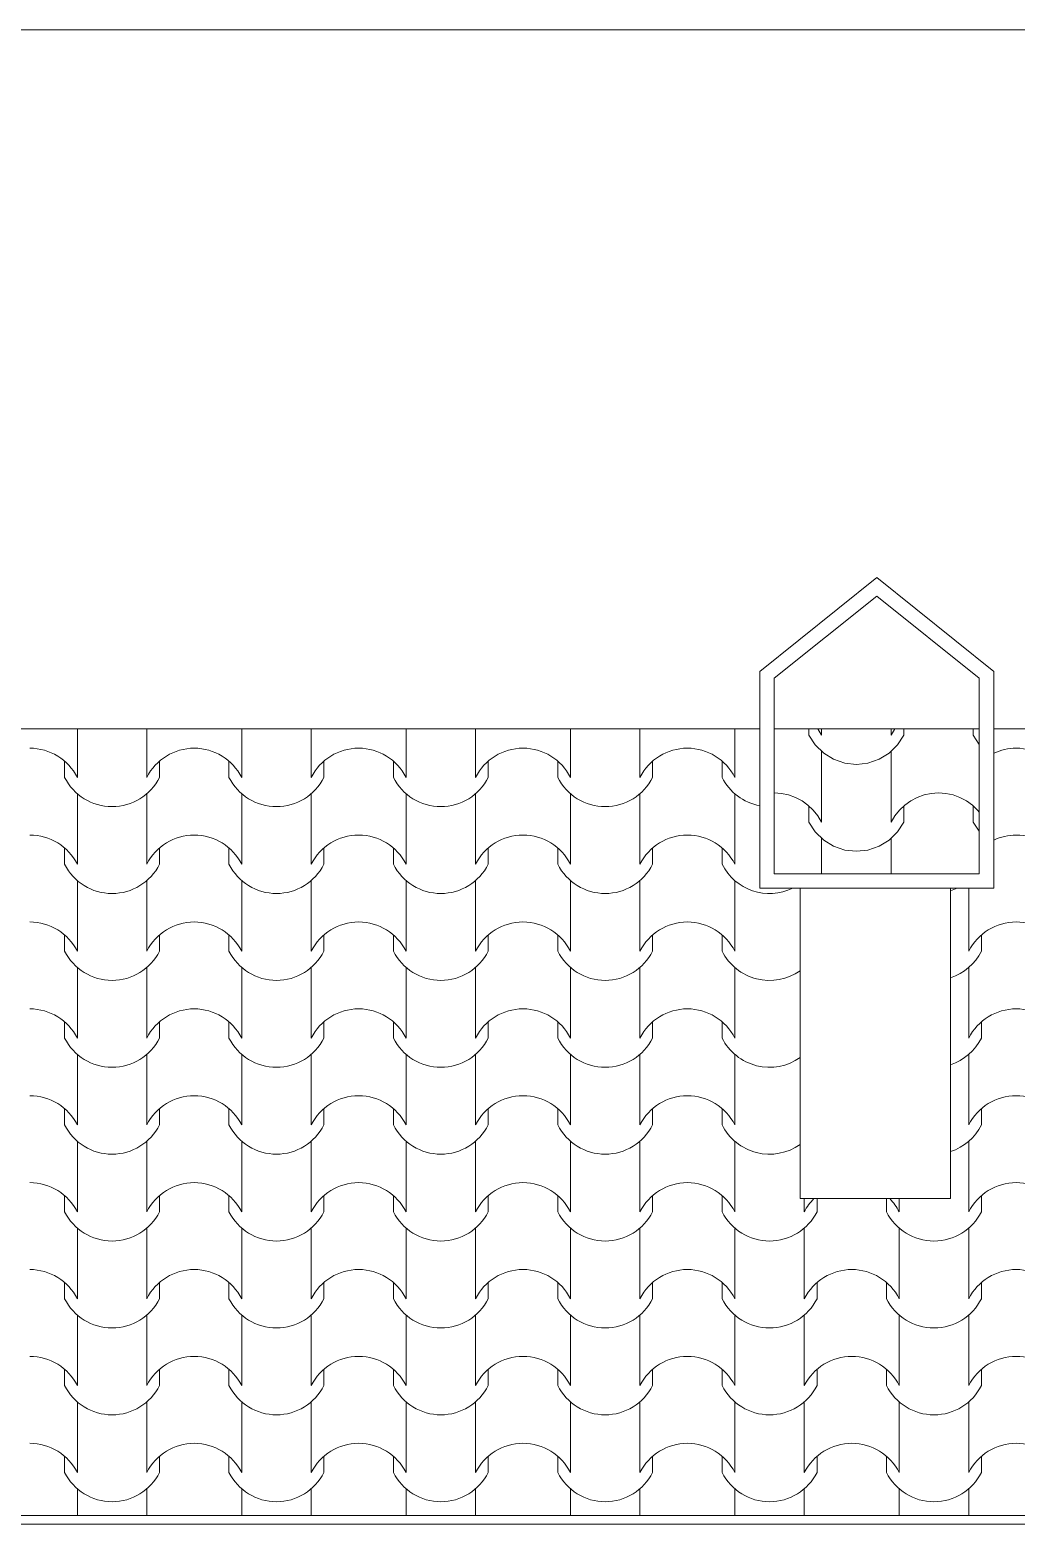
# Model space of a CAD drawing. Header units: millimetres. Extents: x 2791058 to 2855058, y -67651 to -18651.
# Drawn here: x 2808290 to 2811703, y -23822 to -18651 of the extents above; entities that cross this region are included whole.
import ezdxf

# ---------------------------------------------------------------- set-up
doc = ezdxf.new("R2010")
doc.units = ezdxf.units.MM
doc.header["$MEASUREMENT"] = 0
doc.layers.add('Shell - Roof_Pen_No__21', color=7, linetype='Continuous', lineweight=0)
doc.layers.add('Structural - Bearing_Pen_No__1', color=7, linetype='Continuous', lineweight=0)
doc.layers.add('Structural - Bearing_Pen_No__62', color=7, linetype='Continuous', lineweight=0, true_color=0xaaaaaa)

# ---------------------------------------------------------------- blocks, each defined once
blk = doc.blocks.new('*X2', base_point=(2247653.8, -76425))
at = {"layer": 'Structural - Bearing_Pen_No__62', "color": 253, "linetype": 'Continuous', "lineweight": 0, "true_color": 0xaaaaaa}
for p, q in [((2808453.8, -21069.6), (2808453.8, -21116)), ((2808694.2, -21069.6), (2808694.2, -21116)), ((2809022.7, -21069.6), (2809022.7, -21116)), ((2809263.2, -21069.6), (2809263.2, -21116)), ((2809591.7, -21069.6), (2809591.7, -21116)), ((2809832.1, -21069.6), (2809832.1, -21116)), ((2810160.6, -21069.6), (2810160.6, -21116)), ((2810401.1, -21069.6), (2810401.1, -21116)), ((2810729.6, -21069.6), (2810729.6, -21116)), ((2808453.8, -21116), (2808453.8, -21237.9)), ((2808694.2, -21116), (2808694.2, -21237.9)), ((2809022.7, -21116), (2809022.7, -21237.9)), ((2809263.2, -21116), (2809263.2, -21237.9)), ((2809591.7, -21116), (2809591.7, -21237.9)), ((2809832.1, -21116), (2809832.1, -21237.9)), ((2810160.6, -21116), (2810160.6, -21237.9)), ((2810401.1, -21116), (2810401.1, -21237.9)), ((2810729.6, -21116), (2810729.6, -21237.9)), ((2808409.7, -21181.8), (2808409.7, -21237.9)), ((2808738.2, -21181.8), (2808738.2, -21237.9)), ((2808978.7, -21181.8), (2808978.7, -21237.9)), ((2809307.2, -21181.8), (2809307.2, -21237.9)), ((2809547.7, -21181.8), (2809547.7, -21237.9)), ((2809876.2, -21181.8), (2809876.2, -21237.9)), ((2810116.6, -21181.8), (2810116.6, -21237.9)), ((2810445.1, -21181.8), (2810445.1, -21237.9)), ((2810685.6, -21181.8), (2810685.6, -21237.9)), ((2808453.8, -21294.7), (2808453.8, -21416.6)), ((2808694.2, -21294.7), (2808694.2, -21416.6)), ((2809022.7, -21294.7), (2809022.7, -21416.6)), ((2809263.2, -21294.7), (2809263.2, -21416.6)), ((2809591.7, -21294.7), (2809591.7, -21416.6)), ((2809832.1, -21294.7), (2809832.1, -21416.6)), ((2810160.6, -21294.7), (2810160.6, -21416.6)), ((2810401.1, -21294.7), (2810401.1, -21416.6)), ((2810729.6, -21294.7), (2810729.6, -21416.6)), ((2808453.8, -21416.6), (2808453.8, -21538.6)), ((2808694.2, -21416.6), (2808694.2, -21538.6)), ((2809022.7, -21416.6), (2809022.7, -21538.6)), ((2809263.2, -21416.6), (2809263.2, -21538.6)), ((2809591.7, -21416.6), (2809591.7, -21538.6)), ((2809832.1, -21416.6), (2809832.1, -21538.6)), ((2810160.6, -21416.6), (2810160.6, -21538.6)), ((2810401.1, -21416.6), (2810401.1, -21538.6)), ((2810729.6, -21416.6), (2810729.6, -21538.6)), ((2808409.7, -21482.5), (2808409.7, -21538.6)), ((2808738.2, -21482.5), (2808738.2, -21538.6)), ((2808978.7, -21482.5), (2808978.7, -21538.6)), ((2809307.2, -21482.5), (2809307.2, -21538.6)), ((2809547.7, -21482.5), (2809547.7, -21538.6)), ((2809876.2, -21482.5), (2809876.2, -21538.6)), ((2810116.6, -21482.5), (2810116.6, -21538.6)), ((2810445.1, -21482.5), (2810445.1, -21538.6)), ((2810685.6, -21482.5), (2810685.6, -21538.6)), ((2808453.8, -21595.4), (2808453.8, -21717.3)), ((2808694.2, -21595.4), (2808694.2, -21717.3)), ((2809022.7, -21595.4), (2809022.7, -21717.3)), ((2809263.2, -21595.4), (2809263.2, -21717.3)), ((2809591.7, -21595.4), (2809591.7, -21717.3)), ((2809832.1, -21595.4), (2809832.1, -21717.3)), ((2810160.6, -21595.4), (2810160.6, -21717.3)), ((2810401.1, -21595.4), (2810401.1, -21717.3)), ((2810729.6, -21595.4), (2810729.6, -21717.3)), ((2811539, -21621.3), (2811539, -21717.3)), ((2808453.8, -21717.3), (2808453.8, -21839.2)), ((2808694.2, -21717.3), (2808694.2, -21839.2)), ((2809022.7, -21717.3), (2809022.7, -21839.2)), ((2809263.2, -21717.3), (2809263.2, -21839.2)), ((2809591.7, -21717.3), (2809591.7, -21839.2)), ((2809832.1, -21717.3), (2809832.1, -21839.2)), ((2810160.6, -21717.3), (2810160.6, -21839.2)), ((2810401.1, -21717.3), (2810401.1, -21839.2)), ((2810729.6, -21717.3), (2810729.6, -21839.2)), ((2811539, -21717.3), (2811539, -21839.2)), ((2808409.7, -21783.2), (2808409.7, -21839.2)), ((2808738.2, -21783.2), (2808738.2, -21839.2)), ((2808978.7, -21783.2), (2808978.7, -21839.2)), ((2809307.2, -21783.2), (2809307.2, -21839.2)), ((2809547.7, -21783.2), (2809547.7, -21839.2)), ((2809876.2, -21783.2), (2809876.2, -21839.2)), ((2810116.6, -21783.2), (2810116.6, -21839.2)), ((2810445.1, -21783.2), (2810445.1, -21839.2)), ((2810685.6, -21783.2), (2810685.6, -21839.2)), ((2811583, -21783.2), (2811583, -21839.2)), ((2808453.8, -21896), (2808453.8, -22018)), ((2808694.2, -21896), (2808694.2, -22018)), ((2809022.7, -21896), (2809022.7, -22018)), ((2809263.2, -21896), (2809263.2, -22018)), ((2809591.7, -21896), (2809591.7, -22018)), ((2809832.1, -21896), (2809832.1, -22018)), ((2810160.6, -21896), (2810160.6, -22018)), ((2810401.1, -21896), (2810401.1, -22018)), ((2810729.6, -21896), (2810729.6, -22018)), ((2811539, -21896), (2811539, -22018)), ((2808453.8, -22018), (2808453.8, -22139.9)), ((2808694.2, -22018), (2808694.2, -22139.9)), ((2809022.7, -22018), (2809022.7, -22139.9)), ((2809263.2, -22018), (2809263.2, -22139.9)), ((2809591.7, -22018), (2809591.7, -22139.9)), ((2809832.1, -22018), (2809832.1, -22139.9)), ((2810160.6, -22018), (2810160.6, -22139.9)), ((2810401.1, -22018), (2810401.1, -22139.9)), ((2810729.6, -22018), (2810729.6, -22139.9)), ((2811539, -22018), (2811539, -22139.9)), ((2808409.7, -22083.9), (2808409.7, -22139.9)), ((2808738.2, -22083.9), (2808738.2, -22139.9)), ((2808978.7, -22083.9), (2808978.7, -22139.9)), ((2809307.2, -22083.9), (2809307.2, -22139.9)), ((2809547.7, -22083.9), (2809547.7, -22139.9)), ((2809876.2, -22083.9), (2809876.2, -22139.9)), ((2810116.6, -22083.9), (2810116.6, -22139.9)), ((2810445.1, -22083.9), (2810445.1, -22139.9)), ((2810685.6, -22083.9), (2810685.6, -22139.9)), ((2811583, -22083.9), (2811583, -22139.9)), ((2808453.8, -22196.7), (2808453.8, -22318.7)), ((2808694.2, -22196.7), (2808694.2, -22318.7)), ((2809022.7, -22196.7), (2809022.7, -22318.7)), ((2809263.2, -22196.7), (2809263.2, -22318.7)), ((2809591.7, -22196.7), (2809591.7, -22318.7)), ((2809832.1, -22196.7), (2809832.1, -22318.7)), ((2810160.6, -22196.7), (2810160.6, -22318.7)), ((2810401.1, -22196.7), (2810401.1, -22318.7)), ((2810729.6, -22196.7), (2810729.6, -22318.7)), ((2811539, -22196.7), (2811539, -22318.7)), ((2808453.8, -22318.7), (2808453.8, -22440.6)), ((2808694.2, -22318.7), (2808694.2, -22440.6)), ((2809022.7, -22318.7), (2809022.7, -22440.6)), ((2809263.2, -22318.7), (2809263.2, -22440.6)), ((2809591.7, -22318.7), (2809591.7, -22440.6)), ((2809832.1, -22318.7), (2809832.1, -22440.6)), ((2810160.6, -22318.7), (2810160.6, -22440.6)), ((2810401.1, -22318.7), (2810401.1, -22440.6)), ((2810729.6, -22318.7), (2810729.6, -22440.6)), ((2811539, -22318.7), (2811539, -22440.6)), ((2808409.7, -22384.5), (2808409.7, -22440.6)), ((2808738.2, -22384.5), (2808738.2, -22440.6)), ((2808978.7, -22384.5), (2808978.7, -22440.6)), ((2809307.2, -22384.5), (2809307.2, -22440.6)), ((2809547.7, -22384.5), (2809547.7, -22440.6)), ((2809876.2, -22384.5), (2809876.2, -22440.6)), ((2810116.6, -22384.5), (2810116.6, -22440.6)), ((2810445.1, -22384.5), (2810445.1, -22440.6)), ((2810685.6, -22384.5), (2810685.6, -22440.6)), ((2811583, -22384.5), (2811583, -22440.6)), ((2808453.8, -22497.4), (2808453.8, -22619.3)), ((2808694.2, -22497.4), (2808694.2, -22619.3)), ((2809022.7, -22497.4), (2809022.7, -22619.3)), ((2809263.2, -22497.4), (2809263.2, -22619.3)), ((2809591.7, -22497.4), (2809591.7, -22619.3)), ((2809832.1, -22497.4), (2809832.1, -22619.3)), ((2810160.6, -22497.4), (2810160.6, -22619.3)), ((2810401.1, -22497.4), (2810401.1, -22619.3)), ((2810729.6, -22497.4), (2810729.6, -22619.3)), ((2811539, -22497.4), (2811539, -22619.3)), ((2808453.8, -22619.3), (2808453.8, -22741.3)), ((2808694.2, -22619.3), (2808694.2, -22741.3)), ((2809022.7, -22619.3), (2809022.7, -22741.3)), ((2809263.2, -22619.3), (2809263.2, -22741.3)), ((2809591.7, -22619.3), (2809591.7, -22741.3)), ((2809832.1, -22619.3), (2809832.1, -22741.3)), ((2810160.6, -22619.3), (2810160.6, -22741.3)), ((2810401.1, -22619.3), (2810401.1, -22741.3)), ((2810729.6, -22619.3), (2810729.6, -22741.3)), ((2811539, -22619.3), (2811539, -22741.3)), ((2808409.7, -22685.2), (2808409.7, -22741.3)), ((2808738.2, -22685.2), (2808738.2, -22741.3)), ((2808978.7, -22685.2), (2808978.7, -22741.3)), ((2809307.2, -22685.2), (2809307.2, -22741.3)), ((2809547.7, -22685.2), (2809547.7, -22741.3)), ((2809876.2, -22685.2), (2809876.2, -22741.3)), ((2810116.6, -22685.2), (2810116.6, -22741.3)), ((2810445.1, -22685.2), (2810445.1, -22741.3)), ((2810685.6, -22685.2), (2810685.6, -22741.3)), ((2810970.1, -22695.8), (2810970.1, -22741.3)), ((2811014.1, -22695.8), (2811014.1, -22741.3)), ((2811254.5, -22695.8), (2811254.5, -22741.3)), ((2811298.6, -22695.8), (2811298.6, -22741.3)), ((2811583, -22685.2), (2811583, -22741.3)), ((2808453.8, -22798.1), (2808453.8, -22920)), ((2808694.2, -22798.1), (2808694.2, -22920)), ((2809022.7, -22798.1), (2809022.7, -22920)), ((2809263.2, -22798.1), (2809263.2, -22920)), ((2809591.7, -22798.1), (2809591.7, -22920)), ((2809832.1, -22798.1), (2809832.1, -22920)), ((2810160.6, -22798.1), (2810160.6, -22920)), ((2810401.1, -22798.1), (2810401.1, -22920)), ((2810729.6, -22798.1), (2810729.6, -22920)), ((2810970.1, -22798.1), (2810970.1, -22920)), ((2811298.6, -22798.1), (2811298.6, -22920)), ((2811539, -22798.1), (2811539, -22920)), ((2808453.8, -22920), (2808453.8, -23041.9)), ((2808694.2, -22920), (2808694.2, -23041.9)), ((2809022.7, -22920), (2809022.7, -23041.9)), ((2809263.2, -22920), (2809263.2, -23041.9)), ((2809591.7, -22920), (2809591.7, -23041.9)), ((2809832.1, -22920), (2809832.1, -23041.9)), ((2810160.6, -22920), (2810160.6, -23041.9)), ((2810401.1, -22920), (2810401.1, -23041.9)), ((2810729.6, -22920), (2810729.6, -23041.9)), ((2810970.1, -22920), (2810970.1, -23041.9)), ((2811298.6, -22920), (2811298.6, -23041.9)), ((2811539, -22920), (2811539, -23041.9)), ((2808409.7, -22985.9), (2808409.7, -23041.9)), ((2808738.2, -22985.9), (2808738.2, -23041.9)), ((2808978.7, -22985.9), (2808978.7, -23041.9)), ((2809307.2, -22985.9), (2809307.2, -23041.9)), ((2809547.7, -22985.9), (2809547.7, -23041.9)), ((2809876.2, -22985.9), (2809876.2, -23041.9)), ((2810116.6, -22985.9), (2810116.6, -23041.9)), ((2810445.1, -22985.9), (2810445.1, -23041.9)), ((2810685.6, -22985.9), (2810685.6, -23041.9)), ((2811014.1, -22985.9), (2811014.1, -23041.9)), ((2811254.5, -22985.9), (2811254.5, -23041.9)), ((2811583, -22985.9), (2811583, -23041.9)), ((2808453.8, -23098.7), (2808453.8, -23220.7)), ((2808694.2, -23098.7), (2808694.2, -23220.7)), ((2809022.7, -23098.7), (2809022.7, -23220.7)), ((2809263.2, -23098.7), (2809263.2, -23220.7)), ((2809591.7, -23098.7), (2809591.7, -23220.7)), ((2809832.1, -23098.7), (2809832.1, -23220.7)), ((2810160.6, -23098.7), (2810160.6, -23220.7)), ((2810401.1, -23098.7), (2810401.1, -23220.7)), ((2810729.6, -23098.7), (2810729.6, -23220.7)), ((2810970.1, -23098.7), (2810970.1, -23220.7)), ((2811298.6, -23098.7), (2811298.6, -23220.7)), ((2811539, -23098.7), (2811539, -23220.7)), ((2808453.8, -23220.7), (2808453.8, -23342.6)), ((2808694.2, -23220.7), (2808694.2, -23342.6)), ((2809022.7, -23220.7), (2809022.7, -23342.6)), ((2809263.2, -23220.7), (2809263.2, -23342.6)), ((2809591.7, -23220.7), (2809591.7, -23342.6)), ((2809832.1, -23220.7), (2809832.1, -23342.6)), ((2810160.6, -23220.7), (2810160.6, -23342.6)), ((2810401.1, -23220.7), (2810401.1, -23342.6)), ((2810729.6, -23220.7), (2810729.6, -23342.6)), ((2810970.1, -23220.7), (2810970.1, -23342.6)), ((2811298.6, -23220.7), (2811298.6, -23342.6)), ((2811539, -23220.7), (2811539, -23342.6)), ((2808409.7, -23286.6), (2808409.7, -23342.6)), ((2808738.2, -23286.6), (2808738.2, -23342.6)), ((2808978.7, -23286.6), (2808978.7, -23342.6)), ((2809307.2, -23286.6), (2809307.2, -23342.6)), ((2809547.7, -23286.6), (2809547.7, -23342.6)), ((2809876.2, -23286.6), (2809876.2, -23342.6)), ((2810116.6, -23286.6), (2810116.6, -23342.6)), ((2810445.1, -23286.6), (2810445.1, -23342.6)), ((2810685.6, -23286.6), (2810685.6, -23342.6)), ((2811014.1, -23286.6), (2811014.1, -23342.6)), ((2811254.5, -23286.6), (2811254.5, -23342.6)), ((2811583, -23286.6), (2811583, -23342.6)), ((2808453.8, -23399.4), (2808453.8, -23521.3)), ((2808694.2, -23399.4), (2808694.2, -23521.3)), ((2809022.7, -23399.4), (2809022.7, -23521.3)), ((2809263.2, -23399.4), (2809263.2, -23521.3)), ((2809591.7, -23399.4), (2809591.7, -23521.3)), ((2809832.1, -23399.4), (2809832.1, -23521.3)), ((2810160.6, -23399.4), (2810160.6, -23521.3)), ((2810401.1, -23399.4), (2810401.1, -23521.3)), ((2810729.6, -23399.4), (2810729.6, -23521.3)), ((2810970.1, -23399.4), (2810970.1, -23521.3)), ((2811298.6, -23399.4), (2811298.6, -23521.3)), ((2811539, -23399.4), (2811539, -23521.3)), ((2808453.8, -23521.3), (2808453.8, -23643.3)), ((2808694.2, -23521.3), (2808694.2, -23643.3)), ((2809022.7, -23521.3), (2809022.7, -23643.3)), ((2809263.2, -23521.3), (2809263.2, -23643.3)), ((2809591.7, -23521.3), (2809591.7, -23643.3)), ((2809832.1, -23521.3), (2809832.1, -23643.3)), ((2810160.6, -23521.3), (2810160.6, -23643.3)), ((2810401.1, -23521.3), (2810401.1, -23643.3)), ((2810729.6, -23521.3), (2810729.6, -23643.3)), ((2810970.1, -23521.3), (2810970.1, -23643.3)), ((2811298.6, -23521.3), (2811298.6, -23643.3)), ((2811539, -23521.3), (2811539, -23643.3)), ((2808409.7, -23587.2), (2808409.7, -23643.3)), ((2808738.2, -23587.2), (2808738.2, -23643.3)), ((2808978.7, -23587.2), (2808978.7, -23643.3)), ((2809307.2, -23587.2), (2809307.2, -23643.3)), ((2809547.7, -23587.2), (2809547.7, -23643.3)), ((2809876.2, -23587.2), (2809876.2, -23643.3)), ((2810116.6, -23587.2), (2810116.6, -23643.3)), ((2810445.1, -23587.2), (2810445.1, -23643.3)), ((2810685.6, -23587.2), (2810685.6, -23643.3)), ((2811014.1, -23587.2), (2811014.1, -23643.3)), ((2811254.5, -23587.2), (2811254.5, -23643.3)), ((2811583, -23587.2), (2811583, -23643.3)), ((2808453.8, -23700.1), (2808453.8, -23792)), ((2808694.2, -23700.1), (2808694.2, -23792)), ((2809022.7, -23700.1), (2809022.7, -23792)), ((2809263.2, -23700.1), (2809263.2, -23792)), ((2809591.7, -23700.1), (2809591.7, -23792)), ((2809832.1, -23700.1), (2809832.1, -23792)), ((2810160.6, -23700.1), (2810160.6, -23792)), ((2810401.1, -23700.1), (2810401.1, -23792)), ((2810729.6, -23700.1), (2810729.6, -23792)), ((2810970.1, -23700.1), (2810970.1, -23792)), ((2811298.6, -23700.1), (2811298.6, -23792)), ((2811539, -23700.1), (2811539, -23792))]:
    blk.add_line(p, q, dxfattribs=at)
for centre, radius, start, end in [((2808289, -21321.8), 184.9, 26.9885, 89.8295), ((2808859, -21321.8), 184.9, 90.1705, 153.0115), ((2808857.9, -21321.8), 184.9, 26.9885, 89.8295), ((2809428, -21321.8), 184.9, 90.1705, 153.0115), ((2809426.9, -21321.8), 184.9, 26.9885, 89.8295), ((2809996.9, -21321.8), 184.9, 90.1705, 153.0115), ((2809995.8, -21321.8), 184.9, 26.9885, 89.8295), ((2810565.9, -21321.8), 184.9, 90.1705, 153.0115), ((2810564.8, -21321.8), 184.9, 26.9885, 89.8295), ((2811703.8, -21321.8), 184.9, 90.1705, 114.9704), ((2811702.7, -21321.8), 184.9, 26.9885, 89.8295), ((2808574, -21155.3), 183.9, 206.7044, 333.2956), ((2809143, -21155.3), 183.9, 206.7044, 333.2956), ((2809711.9, -21155.3), 183.9, 206.7044, 333.2956), ((2810280.9, -21155.3), 183.9, 206.7044, 333.2956), ((2810849.8, -21155.3), 183.9, 206.7044, 259.3177), ((2808289, -21622.5), 184.9, 26.9885, 89.8295), ((2808859, -21622.5), 184.9, 90.1705, 153.0115), ((2808857.9, -21622.5), 184.9, 26.9885, 89.8295), ((2809428, -21622.5), 184.9, 90.1705, 153.0115), ((2809426.9, -21622.5), 184.9, 26.9885, 89.8295), ((2809996.9, -21622.5), 184.9, 90.1705, 153.0115), ((2809995.8, -21622.5), 184.9, 26.9885, 89.8295), ((2810565.9, -21622.5), 184.9, 90.1705, 153.0115), ((2810564.8, -21622.5), 184.9, 26.9885, 89.8295), ((2811703.8, -21622.5), 184.9, 90.1705, 114.9704), ((2811702.7, -21622.5), 184.9, 26.9885, 89.8295), ((2808574, -21456), 183.9, 206.7044, 333.2956), ((2809143, -21456), 183.9, 206.7044, 333.2956), ((2809711.9, -21456), 183.9, 206.7044, 333.2956), ((2810280.9, -21456), 183.9, 206.7044, 333.2956), ((2810849.8, -21456), 183.9, 206.7044, 295.9223), ((2811418.8, -21456), 183.9, 288.0477, 295.9223), ((2808289, -21923.2), 184.9, 26.9885, 89.8295), ((2808859, -21923.2), 184.9, 90.1705, 153.0115), ((2808857.9, -21923.2), 184.9, 26.9885, 89.8295), ((2809428, -21923.2), 184.9, 90.1705, 153.0115), ((2809426.9, -21923.2), 184.9, 26.9885, 89.8295), ((2809996.9, -21923.2), 184.9, 90.1705, 153.0115), ((2809995.8, -21923.2), 184.9, 26.9885, 89.8295), ((2810565.9, -21923.2), 184.9, 90.1705, 153.0115), ((2810564.8, -21923.2), 184.9, 26.9885, 89.8295), ((2811703.8, -21923.2), 184.9, 90.1705, 153.0115), ((2811702.7, -21923.2), 184.9, 26.9885, 89.8295), ((2808574, -21756.6), 183.9, 206.7044, 333.2956), ((2809143, -21756.6), 183.9, 206.7044, 333.2956), ((2809711.9, -21756.6), 183.9, 206.7044, 333.2956), ((2810280.9, -21756.6), 183.9, 206.7044, 333.2956), ((2810849.8, -21756.6), 183.9, 206.7044, 305.1771), ((2811418.8, -21756.6), 183.9, 288.0477, 333.2956), ((2808289, -22223.8), 184.9, 26.9885, 89.8295), ((2808859, -22223.8), 184.9, 90.1705, 153.0115), ((2808857.9, -22223.8), 184.9, 26.9885, 89.8295), ((2809428, -22223.8), 184.9, 90.1705, 153.0115), ((2809426.9, -22223.8), 184.9, 26.9885, 89.8295), ((2809996.9, -22223.8), 184.9, 90.1705, 153.0115), ((2809995.8, -22223.8), 184.9, 26.9885, 89.8295), ((2810565.9, -22223.8), 184.9, 90.1705, 153.0115), ((2810564.8, -22223.8), 184.9, 26.9885, 89.8295), ((2811703.8, -22223.8), 184.9, 90.1705, 153.0115), ((2811702.7, -22223.8), 184.9, 26.9885, 89.8295), ((2808574, -22057.3), 183.9, 206.7044, 333.2956), ((2809143, -22057.3), 183.9, 206.7044, 333.2956), ((2809711.9, -22057.3), 183.9, 206.7044, 333.2956), ((2810280.9, -22057.3), 183.9, 206.7044, 333.2956), ((2810849.8, -22057.3), 183.9, 206.7044, 305.1771), ((2811418.8, -22057.3), 183.9, 288.0477, 333.2956), ((2808289, -22524.5), 184.9, 26.9885, 89.8295), ((2808859, -22524.5), 184.9, 90.1705, 153.0115), ((2808857.9, -22524.5), 184.9, 26.9885, 89.8295), ((2809428, -22524.5), 184.9, 90.1705, 153.0115), ((2809426.9, -22524.5), 184.9, 26.9885, 89.8295), ((2809996.9, -22524.5), 184.9, 90.1705, 153.0115), ((2809995.8, -22524.5), 184.9, 26.9885, 89.8295), ((2810565.9, -22524.5), 184.9, 90.1705, 153.0115), ((2810564.8, -22524.5), 184.9, 26.9885, 89.8295), ((2811703.8, -22524.5), 184.9, 90.1705, 153.0115), ((2811702.7, -22524.5), 184.9, 26.9885, 89.8295), ((2808574, -22358), 183.9, 206.7044, 333.2956), ((2809143, -22358), 183.9, 206.7044, 333.2956), ((2809711.9, -22358), 183.9, 206.7044, 333.2956), ((2810280.9, -22358), 183.9, 206.7044, 333.2956), ((2810849.8, -22358), 183.9, 206.7044, 305.1771), ((2811418.8, -22358), 183.9, 288.0477, 333.2956), ((2808289, -22825.2), 184.9, 26.9885, 89.8295), ((2808859, -22825.2), 184.9, 90.1705, 153.0115), ((2808857.9, -22825.2), 184.9, 26.9885, 89.8295), ((2809428, -22825.2), 184.9, 90.1705, 153.0115), ((2809426.9, -22825.2), 184.9, 26.9885, 89.8295), ((2809996.9, -22825.2), 184.9, 90.1705, 153.0115), ((2809995.8, -22825.2), 184.9, 26.9885, 89.8295), ((2810565.9, -22825.2), 184.9, 90.1705, 153.0115), ((2810564.8, -22825.2), 184.9, 26.9885, 89.8295), ((2811703.8, -22825.2), 184.9, 90.1705, 153.0115), ((2811702.7, -22825.2), 184.9, 26.9885, 89.8295), ((2811134.9, -22825.2), 184.9, 135.595, 153.0115), ((2811133.8, -22825.2), 184.9, 26.9885, 44.405), ((2808574, -22658.6), 183.9, 206.7044, 333.2956), ((2809143, -22658.6), 183.9, 206.7044, 333.2956), ((2809711.9, -22658.6), 183.9, 206.7044, 333.2956), ((2810280.9, -22658.6), 183.9, 206.7044, 333.2956), ((2810849.8, -22658.6), 183.9, 206.7044, 333.2956), ((2811418.8, -22658.6), 183.9, 206.7044, 333.2956), ((2808289, -23125.9), 184.9, 26.9885, 89.8295), ((2808859, -23125.9), 184.9, 90.1705, 153.0115), ((2808857.9, -23125.9), 184.9, 26.9885, 89.8295), ((2809428, -23125.9), 184.9, 90.1705, 153.0115), ((2809426.9, -23125.9), 184.9, 26.9885, 89.8295), ((2809996.9, -23125.9), 184.9, 90.1705, 153.0115), ((2809995.8, -23125.9), 184.9, 26.9885, 89.8295), ((2810565.9, -23125.9), 184.9, 90.1705, 153.0115), ((2810564.8, -23125.9), 184.9, 26.9885, 89.8295), ((2811134.9, -23125.9), 184.9, 90.1705, 153.0115), ((2811133.8, -23125.9), 184.9, 26.9885, 89.8295), ((2811703.8, -23125.9), 184.9, 90.1705, 153.0115), ((2811702.7, -23125.9), 184.9, 26.9885, 89.8295), ((2808574, -22959.3), 183.9, 206.7044, 333.2956), ((2809143, -22959.3), 183.9, 206.7044, 333.2956), ((2809711.9, -22959.3), 183.9, 206.7044, 333.2956), ((2810280.9, -22959.3), 183.9, 206.7044, 333.2956), ((2810849.8, -22959.3), 183.9, 206.7044, 333.2956), ((2811418.8, -22959.3), 183.9, 206.7044, 333.2956), ((2808289, -23426.5), 184.9, 26.9885, 89.8295), ((2808859, -23426.5), 184.9, 90.1705, 153.0115), ((2808857.9, -23426.5), 184.9, 26.9885, 89.8295), ((2809428, -23426.5), 184.9, 90.1705, 153.0115), ((2809426.9, -23426.5), 184.9, 26.9885, 89.8295), ((2809996.9, -23426.5), 184.9, 90.1705, 153.0115), ((2809995.8, -23426.5), 184.9, 26.9885, 89.8295), ((2810565.9, -23426.5), 184.9, 90.1705, 153.0115), ((2810564.8, -23426.5), 184.9, 26.9885, 89.8295), ((2811134.9, -23426.5), 184.9, 90.1705, 153.0115), ((2811133.8, -23426.5), 184.9, 26.9885, 89.8295), ((2811703.8, -23426.5), 184.9, 90.1705, 153.0115), ((2811702.7, -23426.5), 184.9, 26.9885, 89.8295), ((2808574, -23260), 183.9, 206.7044, 333.2956), ((2809143, -23260), 183.9, 206.7044, 333.2956), ((2809711.9, -23260), 183.9, 206.7044, 333.2956), ((2810280.9, -23260), 183.9, 206.7044, 333.2956), ((2810849.8, -23260), 183.9, 206.7044, 333.2956), ((2811418.8, -23260), 183.9, 206.7044, 333.2956), ((2808289, -23727.2), 184.9, 26.9885, 89.8295), ((2808859, -23727.2), 184.9, 90.1705, 153.0115), ((2808857.9, -23727.2), 184.9, 26.9885, 89.8295), ((2809428, -23727.2), 184.9, 90.1705, 153.0115), ((2809426.9, -23727.2), 184.9, 26.9885, 89.8295), ((2809996.9, -23727.2), 184.9, 90.1705, 153.0115), ((2809995.8, -23727.2), 184.9, 26.9885, 89.8295), ((2810565.9, -23727.2), 184.9, 90.1705, 153.0115), ((2810564.8, -23727.2), 184.9, 26.9885, 89.8295), ((2811134.9, -23727.2), 184.9, 90.1705, 153.0115), ((2811133.8, -23727.2), 184.9, 26.9885, 89.8295), ((2811703.8, -23727.2), 184.9, 90.1705, 153.0115), ((2811702.7, -23727.2), 184.9, 26.9885, 89.8295), ((2808574, -23560.7), 183.9, 206.7044, 333.2956), ((2809143, -23560.7), 183.9, 206.7044, 333.2956), ((2809711.9, -23560.7), 183.9, 206.7044, 333.2956), ((2810280.9, -23560.7), 183.9, 206.7044, 333.2956), ((2810849.8, -23560.7), 183.9, 206.7044, 333.2956), ((2811418.8, -23560.7), 183.9, 206.7044, 333.2956)]:
    blk.add_arc(centre, radius, start, end, dxfattribs=at)
blk = doc.blocks.new('Fill_1', base_point=(2247653.8, -74425))
at = {"layer": 'Structural - Bearing_Pen_No__1', "color": 7, "linetype": 'Continuous', "lineweight": 0}
for p, q in [((2810815.8, -21069.6), (2805835.8, -21069.6)), ((2810815.8, -21621.3), (2810815.8, -21069.6)), ((2814285.8, -21069.6), (2811625.8, -21069.6)), ((2811625.8, -21069.6), (2811625.8, -21621.3)), ((2810955.8, -21621.3), (2810815.8, -21621.3)), ((2810955.8, -22695.8), (2810955.8, -21621.3)), ((2811625.8, -21621.3), (2811475.8, -21621.3)), ((2811475.8, -21621.3), (2811475.8, -22695.8)), ((2811475.8, -22695.8), (2810955.8, -22695.8)), ((2804975.8, -23792), (2820083.6, -23792))]:
    blk.add_line(p, q, dxfattribs=at)
at = {"layer": 'Structural - Bearing_Pen_No__62', "color": 253, "linetype": 'Continuous', "lineweight": 0, "true_color": 0xaaaaaa}
blk.add_blockref('*X2', (2247653.8, -76425), dxfattribs=at)
blk = doc.blocks.new('*X6', base_point=(2247653.8, -76425))
at = {"layer": 'Structural - Bearing_Pen_No__62', "color": 253, "linetype": 'Continuous', "lineweight": 0, "true_color": 0xaaaaaa}
for p, q in [((2810986, -21069.6), (2810986, -21091.9)), ((2810986, -21091.9), (2811008.1, -21125.9)), ((2811017, -21070.2), (2811016.5, -21069.6)), ((2811030, -21091.9), (2811017, -21070.2)), ((2811030, -21069.6), (2811030, -21091.9)), ((2811270.5, -21069.6), (2811270.5, -21091.9)), ((2811283.5, -21070.2), (2811270.5, -21091.9)), ((2811284, -21069.6), (2811283.5, -21070.2)), ((2811292.4, -21125.9), (2811314.5, -21091.9)), ((2811314.5, -21069.6), (2811314.5, -21091.9)), ((2811554.9, -21069.6), (2811554.9, -21091.9)), ((2811554.9, -21091.9), (2811575.8, -21123.9)), ((2811008.1, -21125.9), (2811037.1, -21154.2)), ((2811263.4, -21154.2), (2811292.4, -21125.9)), ((2811030, -21148.7), (2811030, -21270.6)), ((2811037.1, -21154.2), (2811071.6, -21175.5)), ((2811071.6, -21175.5), (2811109.9, -21188.7)), ((2811109.9, -21188.7), (2811150.2, -21193.1)), ((2811150.2, -21193.1), (2811190.5, -21188.7)), ((2811190.5, -21188.7), (2811228.9, -21175.5)), ((2811228.9, -21175.5), (2811263.4, -21154.2)), ((2811270.5, -21148.7), (2811270.5, -21270.6)), ((2810891, -21293.4), (2810865.8, -21291.6)), ((2810915.8, -21298.6), (2810891, -21293.4)), ((2810939.6, -21307.2), (2810915.8, -21298.6)), ((2811030, -21270.6), (2811030, -21392.6)), ((2811270.5, -21270.6), (2811270.5, -21392.6)), ((2811384.7, -21298.6), (2811360.8, -21307.2)), ((2811409.4, -21293.4), (2811384.7, -21298.6)), ((2811434.7, -21291.6), (2811409.4, -21293.4)), ((2811460, -21293.4), (2811434.7, -21291.6)), ((2811484.8, -21298.6), (2811460, -21293.4)), ((2811508.6, -21307.2), (2811484.8, -21298.6)), ((2810962.1, -21319), (2810939.6, -21307.2)), ((2810982.7, -21333.7), (2810962.1, -21319)), ((2811001.1, -21351.1), (2810982.7, -21333.7)), ((2810986, -21336.5), (2810986, -21392.6)), ((2811017, -21370.8), (2811001.1, -21351.1)), ((2811299.4, -21351.1), (2811283.5, -21370.8)), ((2811317.8, -21333.7), (2811299.4, -21351.1)), ((2811314.5, -21336.5), (2811314.5, -21392.6)), ((2811338.4, -21319), (2811317.8, -21333.7)), ((2811360.8, -21307.2), (2811338.4, -21319)), ((2811531, -21319), (2811508.6, -21307.2)), ((2811551.7, -21333.7), (2811531, -21319)), ((2811570.1, -21351.1), (2811551.7, -21333.7)), ((2811554.9, -21336.5), (2811554.9, -21392.6)), ((2811575.8, -21358.2), (2811570.1, -21351.1)), ((2810986, -21392.6), (2811008.1, -21426.6)), ((2811030, -21392.6), (2811017, -21370.8)), ((2811283.5, -21370.8), (2811270.5, -21392.6)), ((2811292.4, -21426.6), (2811314.5, -21392.6)), ((2811554.9, -21392.6), (2811575.8, -21424.6)), ((2811008.1, -21426.6), (2811037.1, -21454.9)), ((2811030, -21449.4), (2811030, -21571.3)), ((2811037.1, -21454.9), (2811071.6, -21476.2)), ((2811228.9, -21476.2), (2811263.4, -21454.9)), ((2811263.4, -21454.9), (2811292.4, -21426.6)), ((2811270.5, -21449.4), (2811270.5, -21571.3)), ((2811071.6, -21476.2), (2811109.9, -21489.3)), ((2811109.9, -21489.3), (2811150.2, -21493.8)), ((2811150.2, -21493.8), (2811190.5, -21489.3)), ((2811190.5, -21489.3), (2811228.9, -21476.2))]:
    blk.add_line(p, q, dxfattribs=at)
blk = doc.blocks.new('Fill_3', base_point=(2247653.8, -74425))
at = {"layer": 'Structural - Bearing_Pen_No__1', "color": 7, "linetype": 'Continuous', "lineweight": 0}
for p, q in [((2810865.8, -21069.6), (2810865.8, -21571.3)), ((2811575.8, -21069.6), (2810865.8, -21069.6)), ((2811575.8, -21571.3), (2811575.8, -21069.6)), ((2810865.8, -21571.3), (2811575.8, -21571.3))]:
    blk.add_line(p, q, dxfattribs=at)
at = {"layer": 'Structural - Bearing_Pen_No__62', "color": 253, "linetype": 'Continuous', "lineweight": 0, "true_color": 0xaaaaaa}
blk.add_blockref('*X6', (2247653.8, -76425), dxfattribs=at)

msp = doc.modelspace()

# ---------------------------------------------------------------- linework, layer by layer
at = {"layer": 'Shell - Roof_Pen_No__21', "color": 7, "linetype": 'Continuous', "lineweight": 0}
for p, q in [((2791057.579, -18651.285), (2855057.579, -18651.285)), ((2811220.754, -20546.835), (2810815.754, -20871.311)), ((2811220.754, -20546.835), (2811625.754, -20871.311)), ((2811220.754, -20610.516), (2810865.754, -20894.933)), ((2811220.754, -20610.516), (2811575.754, -20894.933)), ((2810815.754, -21621.311), (2810815.754, -20871.311)), ((2811625.754, -21621.311), (2811625.754, -20871.311)), ((2810865.754, -21571.311), (2810865.754, -20894.933)), ((2811575.754, -21571.311), (2811575.754, -20894.933)), ((2810815.754, -21069.559), (2805835.754, -21069.559)), ((2811575.754, -21069.559), (2810865.754, -21069.559)), ((2814285.754, -21069.559), (2811625.754, -21069.559)), ((2810865.754, -21571.311), (2811575.754, -21571.311)), ((2810965.754, -21621.311), (2810815.754, -21621.311)), ((2810955.754, -21621.311), (2810955.754, -22695.787)), ((2810965.754, -21621.311), (2811475.754, -21621.311)), ((2811475.754, -21621.311), (2811475.754, -22695.787)), ((2811475.754, -21621.311), (2811625.754, -21621.311)), ((2810965.754, -22695.787), (2811475.754, -22695.787)), ((2804575.754, -23792.015), (2821075.754, -23792.015)), ((2804575.754, -23822.015), (2821075.754, -23822.015))]:
    msp.add_line(p, q, dxfattribs=at)

# ---------------------------------------------------------------- block references
at = {"layer": 'Structural - Bearing_Pen_No__62', "color": 253, "linetype": 'Continuous', "lineweight": 0, "true_color": 0xaaaaaa}
for name in ['Fill_1', 'Fill_3']:
    msp.add_blockref(name, (2247653.822, -74424.967), dxfattribs=at)

doc.saveas('drawing.dxf')
